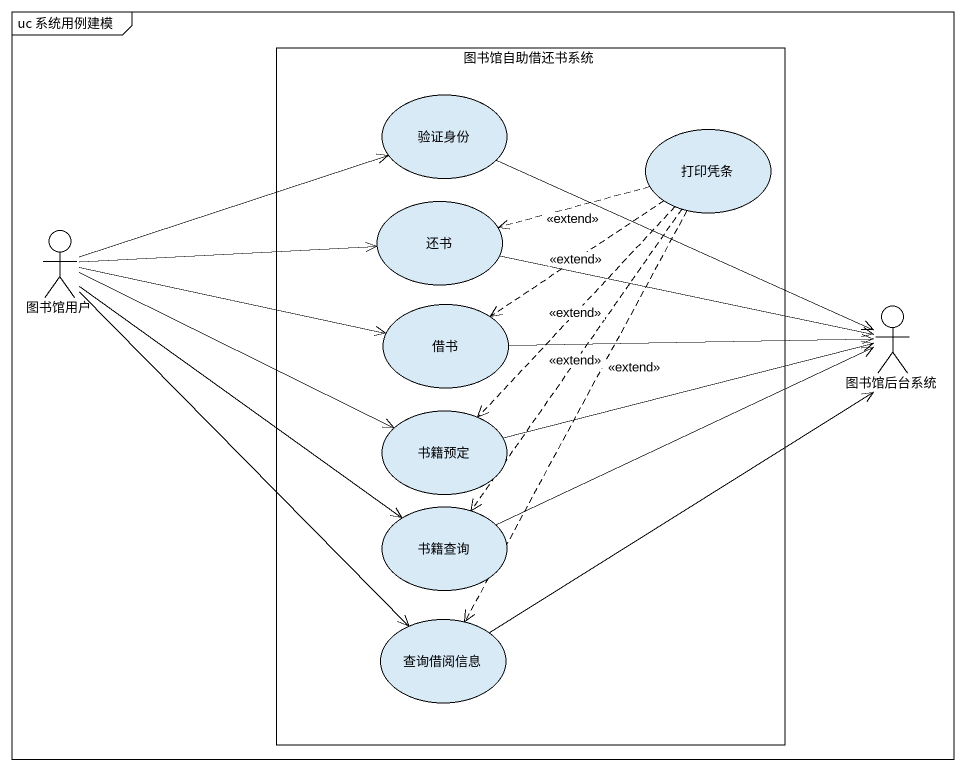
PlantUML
@startuml
mainframe uc 系统用例建模
rectangle 图书馆自助借还书系统 {
  usecase 验证身份
  usecase 打印凭条
  usecase 还书
  usecase 借书
  usecase 书籍预定
  usecase 书籍查询
  usecase 查询借阅信息
}
actor 图书馆用户
actor 图书馆后台系统
验证身份 -right-> 图书馆后台系统
打印凭条 .left.> 还书 : <<extend>>
打印凭条 ..> 借书 : <<extend>>
打印凭条 ..> 书籍预定 : <<extend>>
打印凭条 ..> 书籍查询 : <<extend>>
打印凭条 ..> 查询借阅信息 : <<extend>>
图书馆用户 -right-> 验证身份
图书馆用户 -right-> 还书
图书馆用户 -right-> 借书
图书馆用户 -right-> 书籍预定
图书馆用户 --> 书籍查询
图书馆用户 --> 查询借阅信息
还书 -right-> 图书馆后台系统
借书 -right-> 图书馆后台系统
书籍预定 -right-> 图书馆后台系统
书籍查询 -right-> 图书馆后台系统
查询借阅信息 -up-> 图书馆后台系统
@enduml
